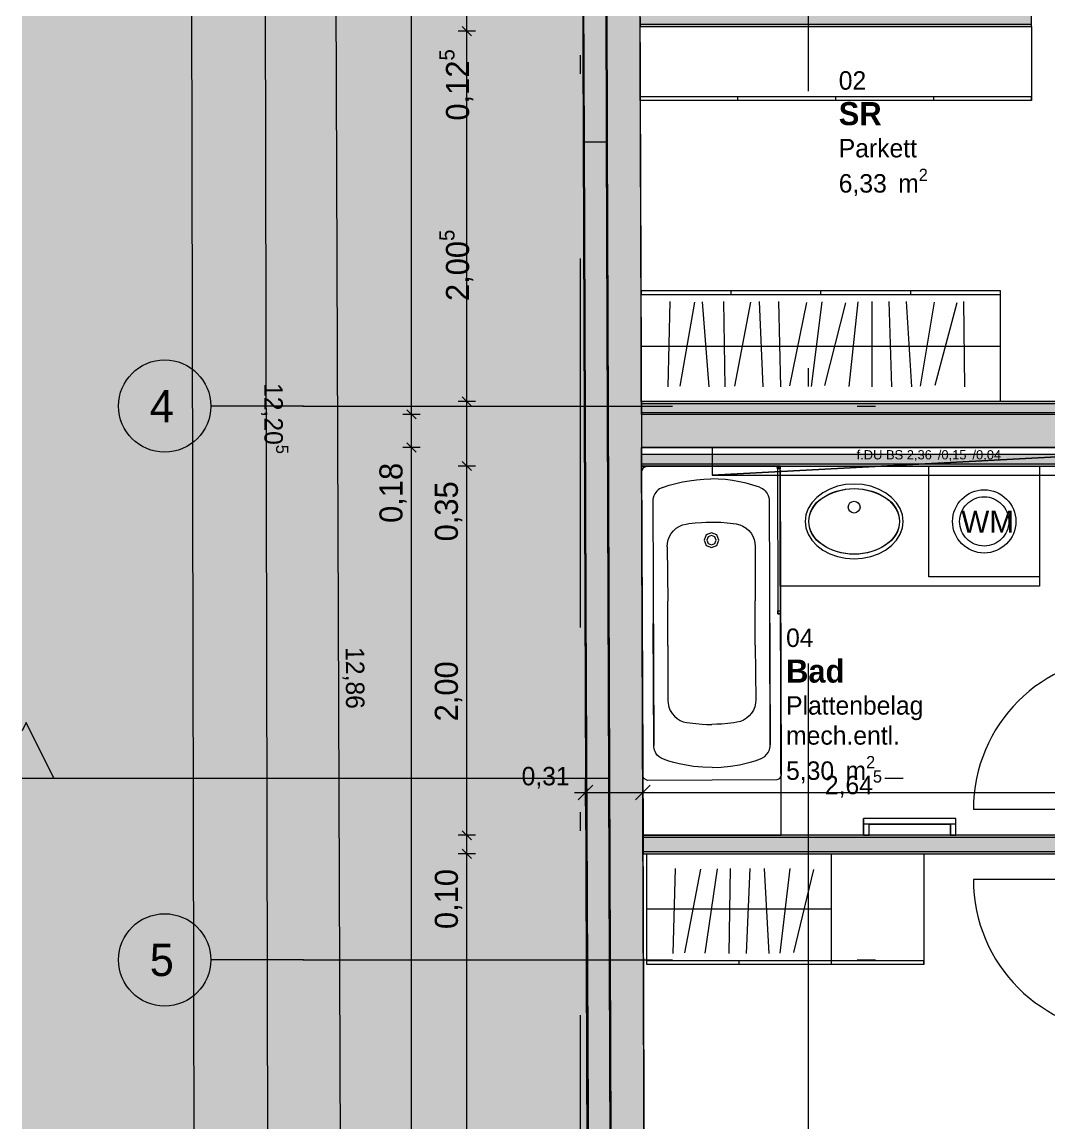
# Model space of a CAD drawing. Header units: metres. Extents: x -3 to 171, y -23 to 41.
# Drawn here: x -3.02 to 2.54, y -9.88 to -3.92 of the extents above; entities that cross this region are included whole.
import ezdxf

# ---------------------------------------------------------------- set-up
doc = ezdxf.new("R2010")
doc.units = ezdxf.units.M
doc.header["$MEASUREMENT"] = 0
for name, pattern in [('Achse', [0.004, 0.002, -0.001, 0, -0.001]), ('Punkt 1_1', [0.075, 0.025, -0.05]), ('Schnittlinie', [0.006, 0.003, -0.0015, 0, -0.0015]), ('Untersicht', [0.001, 0.0005, -0.0005])]:
    doc.linetypes.add(name, pattern=pattern)
for name, color, linetype in [('4._1.DG PP STG1_1_000 Achsraster', 7, 'Continuous'), ('4._1.DG PP STG1_1_110 Wand Aussen', 7, 'Continuous'), ('4._1.DG PP STG1_1_120 Wand Innen tragend', 7, 'Continuous'), ('4._1.DG PP STG1_1_130 Wand Innen', 7, 'Continuous'), ('4._1.DG PP STG1_1_210 Decke', 7, 'Continuous'), ('4._1.DG PP STG1_1_220 Bodenaufbau', 7, 'Continuous'), ('4._1.DG PP STG1_1_270 Deckendurchbruchsymbol', 7, 'Continuous'), ('4._1.DG PP STG1_1_510 Möblierung', 7, 'Continuous'), ('4._1.DG PP STG1_1_540 Sanitäreinrichtung', 7, 'Continuous'), ('4._1.DG PP STG1_1_725 Nachbarbebauung', 7, 'Continuous'), ('4._1.DG PP STG1_1_810 Raum', 7, 'Continuous'), ('4._1.DG PP STG1_1_815 Raumbegrenzung', 7, 'Continuous'), ('4._1.DG PP STG1_1_851 Marker Schnitt', 7, 'Continuous'), ('4._1.DG PP STG1_1_950 Polierplan Bemaßung', 7, 'Continuous'), ('4._1.DG PP STG1_1_Neubau_840 Baulinien', 7, 'Continuous')]:
    doc.layers.add(name, color=color, linetype=linetype)
doc.styles.add('ERSTELLTER_STIL_1', font='arial.ttf')
doc.styles.add('ERSTELLTER_STIL_2', font='')
doc.styles.add('ERSTELLTER_STIL_6', font='')
doc.styles.add('ERSTELLTER_STIL_7', font='')
doc.styles.get('ERSTELLTER_STIL_2').set_extended_font_data('Eurostile')
doc.styles.get('ERSTELLTER_STIL_6').set_extended_font_data('Eurostile', bold=True)
doc.styles.get('ERSTELLTER_STIL_7').set_extended_font_data('Muli')
doc.linetypes.add('Grenze Bundesland', pattern='A,0,[2,415_260415_PP_VA_1_7 1 DG1.Shx,S=1.5873e-05,R=0,X=0,Y=0],-0.003,0', length=0.003)
doc.linetypes.add('Grenze Grundstück', pattern='A,0,[1,415_260415_PP_VA_1_7 1 DG1.Shx,S=0.00031746,R=0,X=0,Y=0],-0.04,0', length=0.04)

msp = doc.modelspace()

# ---------------------------------------------------------------- hatches: boundary and pattern name
at = {"layer": '4._1.DG PP STG1_1_110 Wand Aussen', "linetype": 'Continuous', "lineweight": 13, "true_color": 0xff6400}
for points in [[(0.0048, 0.0639), (0.0218, -4.5692), (0.1418, -4.5687), (0.1253, -0.0832)], [(0.1795, -14.875), (0.1418, -4.5687), (0.0218, -4.5692), (0.0595, -14.875)]]:
    msp.add_hatch(color=30, dxfattribs=at).paths.add_polyline_path(points)
at = {"layer": '4._1.DG PP STG1_1_110 Wand Aussen', "linetype": 'Continuous', "lineweight": 0, "true_color": 0x373737}
for points in [[(0.1255, -0.13), (0.1418, -4.5687), (0.1468, -4.5687), (0.1305, -0.13)], [(0.1845, -14.87), (0.1468, -4.5687), (0.1418, -4.5687), (0.1795, -14.87)]]:
    msp.add_hatch(color=250, dxfattribs=at).paths.add_polyline_path(points)
at = {"layer": '4._1.DG PP STG1_1_110 Wand Aussen', "linetype": 'Continuous', "lineweight": 13, "true_color": 0x3f7f02}
for points in [[(0.1311, -0.31), (0.1468, -4.5687), (0.3268, -4.5681), (0.3111, -0.31)], [(0.3639, -14.69), (0.3268, -4.5681), (0.1468, -4.5687), (0.1839, -14.69)]]:
    msp.add_hatch(color=76, dxfattribs=at).paths.add_polyline_path(points)
at = {"layer": '4._1.DG PP STG1_1_120 Wand Innen tragend', "linetype": 'Continuous', "lineweight": 13, "true_color": 0xfb02fe}
msp.add_hatch(color=6, dxfattribs=at).paths.add_polyline_path([(3.445, -5.975), (0.3319, -5.975), (0.332, -5.9875), (3.445, -5.9875)])
at = {"layer": '4._1.DG PP STG1_1_120 Wand Innen tragend', "linetype": 'Continuous', "lineweight": 13, "true_color": 0xffaa00}
msp.add_hatch(color=40, dxfattribs=at).paths.add_polyline_path([(3.445, -5.9875), (0.332, -5.9875), (0.3321, -6.0375), (3.445, -6.0375)])
at = {"layer": '4._1.DG PP STG1_1_120 Wand Innen tragend', "linetype": 'Continuous', "lineweight": 13, "true_color": 0x3f7f02}
msp.add_hatch(color=76, dxfattribs=at).paths.add_polyline_path([(3.445, -6.045), (0.3322, -6.045), (0.3328, -6.225), (3.445, -6.225)])
at = {"layer": '4._1.DG PP STG1_1_130 Wand Innen', "linetype": 'Continuous', "lineweight": 13, "true_color": 0xffaa00}
for points in [[(2.445, -3.8575), (0.3241, -3.8575), (0.3244, -3.9325), (2.445, -3.9325)], [(0.3331, -6.3125), (2.985, -6.3125), (2.985, -6.2625), (0.333, -6.2625)], [(0.3408, -8.4125), (2.985, -8.4125), (2.985, -8.3375), (0.3406, -8.3375)]]:
    msp.add_hatch(color=40, dxfattribs=at).paths.add_polyline_path(points)
at = {"layer": '4._1.DG PP STG1_1_130 Wand Innen', "linetype": 'Continuous', "lineweight": 13, "true_color": 0xfb02fe}
for points in [[(0.3245, -3.945), (2.445, -3.945), (2.445, -3.9325), (0.3244, -3.9325)], [(0.3332, -6.325), (2.985, -6.325), (2.985, -6.3125), (0.3331, -6.3125)], [(2.985, -8.325), (0.3405, -8.325), (0.3406, -8.3375), (2.985, -8.3375)], [(0.3409, -8.425), (2.985, -8.425), (2.985, -8.4125), (0.3408, -8.4125)]]:
    msp.add_hatch(color=6, dxfattribs=at).paths.add_polyline_path(points)
at = {"layer": '4._1.DG PP STG1_1_725 Nachbarbebauung', "linetype": 'Continuous', "lineweight": 0, "true_color": 0x1f1f1f}
msp.add_hatch(color=250, dxfattribs=at).paths.add_polyline_path([(-3.0225, -22.5231), (0.0585, -22.5231), (0.0528, -14.1947), (0.0564, -12.2031), (0.0099, -2.0785), (-3.0225, -2.0701)])
at = {"layer": '4._1.DG PP STG1_1_851 Marker Schnitt', "linetype": 'Continuous', "lineweight": 0, "true_color": 0x000000}
msp.add_hatch(color=18, dxfattribs=at).paths.add_polyline_path([(-3, -7.715), (-3.0225, -7.76), (-3.0225, -8.015), (-2.85, -8.015)])

# ---------------------------------------------------------------- linework, layer by layer
at = {"layer": '4._1.DG PP STG1_1_000 Achsraster', "color": 5, "linetype": 'Achse', "lineweight": 0, "ltscale": 1000}
for p, q in [((0, 3), (0, -22.5231)), ((-1.5, -6), (-2, -6)), ((-1.5, -6), (21, -6)), ((-1.5, -9), (-2, -9)), ((-1.5, -9), (21, -9))]:
    msp.add_line(p, q, dxfattribs=at)
at = {"layer": '4._1.DG PP STG1_1_000 Achsraster', "color": 5, "linetype": 'Continuous', "lineweight": 0, "ltscale": 1000}
for centre in [(-2.25, -6), (-2.25, -9)]:
    msp.add_circle(centre, 0.25, dxfattribs=at)
at = {"layer": '4._1.DG PP STG1_1_000 Achsraster', "color": 5, "linetype": 'Achse', "lineweight": 0, "ltscale": 1000}
for p in [(-1.5, -6), (-1.5, -6), (-1.5, -9), (-1.5, -9)]:
    msp.add_point(p, dxfattribs=at)
at = {"layer": '4._1.DG PP STG1_1_110 Wand Aussen', "color": 7, "linetype": 'Continuous', "lineweight": 13, "ltscale": 1000}
for p, q in [((0.0048, 0.0639), (0.0218, -4.5692)), ((0.1255, -0.13), (0.1418, -4.5687)), ((0.0218, -4.5692), (0.0595, -14.875)), ((0.1418, -4.5687), (0.1795, -14.87))]:
    msp.add_line(p, q, dxfattribs=at)
at = {"layer": '4._1.DG PP STG1_1_110 Wand Aussen', "color": 7, "linetype": 'Continuous', "lineweight": 18, "ltscale": 1000}
for p, q in [((0.1311, -0.31), (0.1468, -4.5687)), ((0.1468, -4.5687), (0.1839, -14.69))]:
    msp.add_line(p, q, dxfattribs=at)
at = {"layer": '4._1.DG PP STG1_1_110 Wand Aussen', "color": 7, "linetype": 'Continuous', "lineweight": 13, "ltscale": 1000, "flags": 128}
for points in [[(-0.0003, 0.07), (0.0168, -4.5692)], [(0.0168, -4.5692), (0.055, -15)], [(0.0218, -4.5692), (0.1418, -4.5687)], [(0.0218, -4.5692), (0.1418, -4.5687)]]:
    msp.add_lwpolyline(points, dxfattribs=at)
at = {"layer": '4._1.DG PP STG1_1_110 Wand Aussen', "color": 7, "linetype": 'Continuous', "lineweight": 18, "ltscale": 1000, "flags": 128}
for points in [[(0.3268, -4.5681), (0.3111, -0.31)], [(0.3322, -6.045), (0.3268, -4.5681)], [(0.3639, -14.69), (0.3328, -6.225)]]:
    msp.add_lwpolyline(points, dxfattribs=at)
at = {"layer": '4._1.DG PP STG1_1_120 Wand Innen tragend', "color": 7, "linetype": 'Continuous', "lineweight": 13, "ltscale": 1000}
for p, q in [((3.445, -5.9875), (0.332, -5.9875)), ((3.445, -6.0375), (0.3321, -6.0375))]:
    msp.add_line(p, q, dxfattribs=at)
at = {"layer": '4._1.DG PP STG1_1_120 Wand Innen tragend', "color": 7, "linetype": 'Continuous', "lineweight": 18, "ltscale": 1000}
msp.add_line((3.445, -6.045), (0.3322, -6.045), dxfattribs=at)
at = {"layer": '4._1.DG PP STG1_1_120 Wand Innen tragend', "color": 7, "linetype": 'Continuous', "lineweight": 13, "ltscale": 1000, "flags": 128}
for points in [[(3.445, -5.975), (0.3319, -5.975)], [(0.3319, -5.975), (0.332, -5.9875)], [(0.332, -5.9875), (0.3321, -6.0375)], [(0.3321, -6.0375), (0.3322, -6.045)]]:
    msp.add_lwpolyline(points, dxfattribs=at)
at = {"layer": '4._1.DG PP STG1_1_120 Wand Innen tragend', "color": 7, "linetype": 'Continuous', "lineweight": 18, "ltscale": 1000, "flags": 128}
msp.add_lwpolyline([(0.3328, -6.225), (3.445, -6.225)], dxfattribs=at)
at = {"layer": '4._1.DG PP STG1_1_130 Wand Innen', "color": 7, "linetype": 'Continuous', "lineweight": 18, "ltscale": 1000}
for p, q in [((0.3244, -3.9325), (2.445, -3.9325)), ((2.985, -6.2625), (0.333, -6.2625)), ((0.3331, -6.3125), (2.985, -6.3125)), ((2.985, -8.3375), (0.3406, -8.3375)), ((0.3408, -8.4125), (2.985, -8.4125))]:
    msp.add_line(p, q, dxfattribs=at)
at = {"layer": '4._1.DG PP STG1_1_130 Wand Innen', "color": 7, "linetype": 'Continuous', "lineweight": 13, "ltscale": 1000}
for p, q in [((2.96, -8.185), (2.13, -8.185)), ((2.96, -8.565), (2.13, -8.565))]:
    msp.add_line(p, q, dxfattribs=at)
at = {"layer": '4._1.DG PP STG1_1_130 Wand Innen', "color": 7, "linetype": 'Continuous', "lineweight": 18, "ltscale": 1000, "flags": 128}
for points in [[(0.3241, -3.845), (0.3245, -3.945)], [(2.445, -3.945), (2.445, -3.845)], [(0.3245, -3.945), (2.445, -3.945)], [(2.985, -6.225), (0.3328, -6.225)], [(0.3328, -6.225), (0.3332, -6.325)], [(0.3332, -6.325), (2.985, -6.325)], [(2.985, -8.325), (0.3405, -8.325)], [(0.3405, -8.325), (0.3409, -8.425)], [(0.3409, -8.425), (2.985, -8.425)]]:
    msp.add_lwpolyline(points, dxfattribs=at)
at = {"layer": '4._1.DG PP STG1_1_130 Wand Innen', "color": 7, "linetype": 'Continuous', "lineweight": 13, "ltscale": 1000}
for centre, start, end in [((2.96, -8.185), 90, 180), ((2.96, -8.565), 180, 270)]:
    msp.add_arc(centre, 0.83, start, end, dxfattribs=at)
at = {"layer": '4._1.DG PP STG1_1_210 Decke', "color": 255, "linetype": 'Continuous', "lineweight": 13, "ltscale": 1000, "flags": 128}
msp.add_lwpolyline([(3.625, -0.13), (0.1305, -0.13), (0.1845, -14.87), (5.505, -14.87), (5.505, -15.84), (13.475, -15.84), (13.475, -14.87), (18.8055, -14.87), (18.8546, -0.13), (15.325, -0.13), (15.325, -0.53), (12.525, -0.53), (12.525, -0.13), (6.455, -0.13), (6.455, -0.53), (3.625, -0.53)], close=True, dxfattribs=at)
at = {"layer": '4._1.DG PP STG1_1_220 Bodenaufbau', "color": 7, "linetype": 'Continuous', "lineweight": 13, "ltscale": 1000, "true_color": 0xf4f4f4, "flags": 128}
msp.add_lwpolyline([(0.3111, -0.31), (0.3639, -14.69), (18.6261, -14.69), (18.674, -0.31), (15.505, -0.31), (15.505, -0.71), (12.345, -0.71), (12.345, -0.31), (6.635, -0.31), (6.635, -0.71), (3.445, -0.71), (3.445, -0.31)], close=True, dxfattribs=at)
at = {"layer": '4._1.DG PP STG1_1_270 Deckendurchbruchsymbol', "color": 1, "linetype": 'Continuous', "lineweight": 0, "ltscale": 1000, "flags": 128}
for points in [[(2.9548, -6.2548), (3.075, -6.225), (0.715, -6.2248), (0.715, -6.3748)], [(0.715, -6.3748), (3.075, -6.375), (3.075, -6.225), (2.9548, -6.2548)]]:
    msp.add_lwpolyline(points, close=True, dxfattribs=at)
at = {"layer": '4._1.DG PP STG1_1_510 Möblierung', "color": 8, "linetype": 'Continuous', "lineweight": 13, "ltscale": 1000, "true_color": 0x7e7f7f}
for p, q in [((2.4449, -4.325), (0.3245, -4.325)), ((0.8546, -4.345), (0.8546, -4.325)), ((1.3847, -4.345), (1.3847, -4.325)), ((1.9148, -4.345), (1.9148, -4.325)), ((2.4449, -4.345), (2.4449, -4.325)), ((0.3297, -5.375), (0.3297, -5.395)), ((0.3297, -5.395), (2.275, -5.395)), ((0.816, -5.375), (0.816, -5.395)), ((1.3024, -5.375), (1.3024, -5.395)), ((1.7887, -5.375), (1.7887, -5.395)), ((0.4853, -5.4342), (0.4741, -5.8958)), ((0.62, -5.4377), (0.5394, -5.8923)), ((0.6615, -5.4348), (0.6979, -5.8952)), ((0.7761, -5.4342), (0.7833, -5.8958)), ((0.9228, -5.4382), (0.8366, -5.8918)), ((0.9693, -5.4344), (0.9901, -5.8956)), ((1.0744, -5.4342), (1.0851, -5.8958)), ((1.2256, -5.4387), (1.1338, -5.8913)), ((1.309, -5.436), (1.2505, -5.894)), ((1.4364, -5.4412), (1.323, -5.8888)), ((1.5036, -5.4354), (1.4558, -5.8946)), ((1.5804, -5.4341), (1.579, -5.8959)), ((1.6727, -5.4342), (1.6867, -5.8958)), ((1.7649, -5.4346), (1.7945, -5.8954)), ((1.9171, -5.4372), (1.8423, -5.8928)), ((2.0392, -5.4419), (1.9202, -5.8881)), ((2.0769, -5.4341), (2.0825, -5.8959)), ((0.3297, -5.675), (2.275, -5.675)), ((1.3609, -9.025), (1.3609, -8.425)), ((0.5045, -8.9658), (0.5173, -8.5042)), ((0.5679, -8.9618), (0.6539, -8.5082)), ((0.678, -8.9635), (0.7438, -8.5065)), ((0.8073, -8.9658), (0.8145, -8.5042)), ((0.9014, -8.9657), (0.9204, -8.5043)), ((1.0231, -8.9655), (0.9987, -8.5045)), ((1.0836, -8.9643), (1.1381, -8.5057)), ((1.157, -8.9595), (1.2648, -8.5105)), ((1.3609, -8.725), (0.3609, -8.725)), ((1.8609, -9.005), (0.3609, -9.005)), ((0.8609, -9.025), (0.8609, -9.005)), ((1.3609, -9.025), (1.3609, -9.005)), ((1.8609, -9.025), (1.8609, -9.005))]:
    msp.add_line(p, q, dxfattribs=at)
at = {"layer": '4._1.DG PP STG1_1_510 Möblierung', "color": 8, "linetype": 'Continuous', "lineweight": 13, "ltscale": 1000, "true_color": 0x7e7f7f, "flags": 128}
for points in [[(2.4449, -4.345), (0.3245, -4.345), (0.3245, -3.945), (2.4449, -3.945)], [(0.3297, -5.375), (2.275, -5.375), (2.275, -5.975), (0.3297, -5.975)], [(1.8609, -9.025), (0.3609, -9.025), (0.3609, -8.425), (1.8609, -8.425)]]:
    msp.add_lwpolyline(points, close=True, dxfattribs=at)
at = {"layer": '4._1.DG PP STG1_1_540 Sanitäreinrichtung', "color": 150, "linetype": 'Continuous', "lineweight": 13, "ltscale": 1000, "true_color": 0x0f7ffe}
for p, q in [((1.0682, -6.34), (1.0682, -6.325)), ((1.0682, -6.325), (1.0832, -6.325)), ((1.0832, -6.34), (1.0682, -6.34)), ((1.0832, -6.325), (1.0832, -6.34)), ((0.4466, -6.4411), (0.4821, -6.4293)), ((0.4821, -6.4293), (0.5181, -6.4192)), ((0.5181, -6.4192), (0.5546, -6.4109)), ((0.5546, -6.4109), (0.5914, -6.4043)), ((0.5914, -6.4043), (0.6302, -6.3992)), ((0.6302, -6.3992), (0.6693, -6.3962)), ((0.6693, -6.3962), (0.7084, -6.395)), ((0.7476, -6.3959), (0.7084, -6.395)), ((0.7867, -6.3987), (0.7476, -6.3959)), ((0.8256, -6.4034), (0.7867, -6.3987)), ((0.8624, -6.4098), (0.8256, -6.4034)), ((0.899, -6.4178), (0.8624, -6.4098)), ((0.935, -6.4277), (0.899, -6.4178)), ((0.9706, -6.4392), (0.935, -6.4277)), ((0.9706, -6.4392), (0.9791, -6.4427)), ((0.3956, -6.4981), (0.395, -6.5012)), ((0.3994, -6.4865), (0.3956, -6.4981)), ((0.4048, -6.4756), (0.3994, -6.4865)), ((0.4099, -6.468), (0.4048, -6.4756)), ((0.4159, -6.461), (0.4099, -6.468)), ((0.4227, -6.4547), (0.4159, -6.461)), ((0.4301, -6.4493), (0.4227, -6.4547)), ((0.4381, -6.4447), (0.4301, -6.4493)), ((0.4466, -6.4411), (0.4381, -6.4447)), ((0.9791, -6.4427), (0.9871, -6.4473)), ((0.9871, -6.4473), (0.9946, -6.4526)), ((0.9946, -6.4526), (1.0014, -6.4589)), ((1.0014, -6.4589), (1.0075, -6.4658)), ((1.0075, -6.4658), (1.0127, -6.4734)), ((1.0127, -6.4734), (1.0182, -6.4843)), ((1.0182, -6.4843), (1.022, -6.4958)), ((1.022, -6.4958), (1.0227, -6.4989)), ((1.0227, -6.4989), (1.0233, -6.5021)), ((0.3935, -6.5139), (0.3934, -6.5171)), ((0.3934, -6.5171), (0.3983, -7.838)), ((0.3937, -6.5107), (0.3935, -6.5139)), ((0.394, -6.5075), (0.3937, -6.5107)), ((0.3944, -6.5044), (0.394, -6.5075)), ((0.395, -6.5012), (0.3944, -6.5044)), ((1.0233, -6.5021), (1.0237, -6.5052)), ((1.0237, -6.5052), (1.0241, -6.5084)), ((1.0241, -6.5084), (1.0242, -6.5116)), ((1.0242, -6.5116), (1.0243, -6.5148)), ((1.0243, -6.5148), (1.0292, -7.8357)), ((0.4936, -6.6903), (0.5059, -6.6752)), ((0.5059, -6.6752), (0.5204, -6.6624)), ((0.5204, -6.6624), (0.5367, -6.6519)), ((0.5367, -6.6519), (0.5545, -6.6443)), ((0.5545, -6.6443), (0.5734, -6.6396)), ((0.5734, -6.6396), (0.5894, -6.6371)), ((0.5894, -6.6371), (0.6229, -6.633)), ((0.6229, -6.633), (0.6564, -6.6301)), ((0.6564, -6.6301), (0.6828, -6.6288)), ((0.6828, -6.6288), (0.7093, -6.6283)), ((0.7093, -6.6283), (0.7358, -6.6286)), ((0.7358, -6.6286), (0.7622, -6.6297)), ((0.7622, -6.6297), (0.7958, -6.6323)), ((0.7958, -6.6323), (0.8292, -6.6362)), ((0.8292, -6.6362), (0.8453, -6.6386)), ((0.8453, -6.6386), (0.8642, -6.6432)), ((0.8642, -6.6432), (0.882, -6.6507)), ((0.882, -6.6507), (0.8985, -6.661)), ((0.8985, -6.661), (0.913, -6.6737)), ((0.913, -6.6737), (0.9254, -6.6887)), ((0.4731, -6.7431), (0.4772, -6.7245)), ((0.4772, -6.7245), (0.4841, -6.7067)), ((0.4841, -6.7067), (0.4936, -6.6903)), ((0.9254, -6.6887), (0.935, -6.7051)), ((0.935, -6.7051), (0.9421, -6.7228)), ((0.9421, -6.7228), (0.9463, -6.7413)), ((0.4719, -6.7622), (0.4731, -6.7431)), ((0.4719, -6.7622), (0.4746, -7.0573)), ((0.9463, -6.7413), (0.9477, -6.7604)), ((0.9477, -6.7604), (0.9472, -7.0556)), ((0.4753, -7.1629), (0.4746, -7.0573)), ((0.9472, -7.1611), (0.9472, -7.0556)), ((1.0707, -7.125), (1.0706, -7.11)), ((1.0706, -7.11), (1.0856, -7.11)), ((1.0857, -7.125), (1.0707, -7.125)), ((1.0856, -7.11), (1.0857, -7.125)), ((0.3983, -7.838), (0.3959, -7.1775)), ((0.4754, -7.2972), (0.4753, -7.1629)), ((0.9481, -7.2955), (0.9472, -7.1611)), ((1.0292, -7.8357), (1.0267, -7.1752)), ((0.4754, -7.2972), (0.4749, -7.5923)), ((0.9481, -7.2955), (0.9508, -7.5906)), ((0.4749, -7.5923), (0.4763, -7.6116)), ((0.4763, -7.6116), (0.4807, -7.6304)), ((0.4807, -7.6304), (0.488, -7.6485)), ((0.9453, -7.6287), (0.9381, -7.6468)), ((0.9495, -7.6099), (0.9453, -7.6287)), ((0.9508, -7.5906), (0.9495, -7.6099)), ((0.488, -7.6485), (0.4979, -7.665)), ((0.4979, -7.665), (0.5105, -7.6799)), ((0.5105, -7.6799), (0.5249, -7.6923)), ((0.5249, -7.6923), (0.5412, -7.7024)), ((0.9015, -7.6909), (0.8853, -7.7011)), ((0.9158, -7.6784), (0.9015, -7.6909)), ((0.9283, -7.6635), (0.9158, -7.6784)), ((0.9381, -7.6468), (0.9283, -7.6635)), ((0.5412, -7.7024), (0.5587, -7.7097)), ((0.5587, -7.7097), (0.5773, -7.7141)), ((0.5773, -7.7141), (0.5934, -7.7165)), ((0.5934, -7.7165), (0.6269, -7.7204)), ((0.6269, -7.7204), (0.6604, -7.723)), ((0.6604, -7.723), (0.6869, -7.7241)), ((0.6869, -7.7241), (0.7133, -7.7245)), ((0.7398, -7.724), (0.7133, -7.7245)), ((0.7662, -7.7226), (0.7398, -7.724)), ((0.7997, -7.7198), (0.7662, -7.7226)), ((0.8332, -7.7157), (0.7997, -7.7198)), ((0.8493, -7.7131), (0.8332, -7.7157)), ((0.8678, -7.7085), (0.8493, -7.7131)), ((0.8853, -7.7011), (0.8678, -7.7085)), ((0.3988, -7.8467), (0.3983, -7.838)), ((0.4002, -7.8552), (0.3988, -7.8467)), ((0.4026, -7.8636), (0.4002, -7.8552)), ((0.4058, -7.8717), (0.4026, -7.8636)), ((1.0178, -7.8771), (1.0219, -7.8694)), ((1.0219, -7.8694), (1.0251, -7.8613)), ((1.0251, -7.8613), (1.0273, -7.8529)), ((1.0273, -7.8529), (1.0287, -7.8443)), ((1.0287, -7.8443), (1.0292, -7.8357)), ((0.4099, -7.8793), (0.4058, -7.8717)), ((0.4181, -7.8905), (0.4099, -7.8793)), ((0.428, -7.9001), (0.4181, -7.8905)), ((0.4394, -7.9079), (0.428, -7.9001)), ((0.452, -7.9135), (0.4394, -7.9079)), ((0.4799, -7.9228), (0.452, -7.9135)), ((0.5082, -7.9309), (0.4799, -7.9228)), ((0.5367, -7.938), (0.5082, -7.9309)), ((0.8915, -7.9367), (0.92, -7.9294)), ((0.92, -7.9294), (0.9482, -7.921)), ((0.9482, -7.921), (0.976, -7.9116)), ((0.976, -7.9116), (0.9885, -7.9058)), ((0.9885, -7.9058), (0.9999, -7.898)), ((0.9999, -7.898), (1.0098, -7.8883)), ((1.0098, -7.8883), (1.0178, -7.8771)), ((0.5654, -7.944), (0.5367, -7.938)), ((0.6147, -7.9517), (0.5654, -7.944)), ((0.6643, -7.9563), (0.6147, -7.9517)), ((0.7142, -7.9577), (0.6643, -7.9563)), ((0.7142, -7.9577), (0.764, -7.9559)), ((0.764, -7.9559), (0.8136, -7.951)), ((0.8136, -7.951), (0.8628, -7.9429)), ((0.8628, -7.9429), (0.8915, -7.9367)), ((1.535, -8.3247), (1.535, -8.2347)), ((2.035, -8.2347), (1.535, -8.2347)), ((2.035, -8.2647), (1.535, -8.2647)), ((1.565, -8.3247), (1.565, -8.2647)), ((2.005, -8.3247), (2.005, -8.2647)), ((2.035, -8.3247), (2.035, -8.2347)), ((1.565, -8.3247), (1.535, -8.3247)), ((2.035, -8.3247), (2.005, -8.3247))]:
    msp.add_line(p, q, dxfattribs=at)
at = {"layer": '4._1.DG PP STG1_1_540 Sanitäreinrichtung', "color": 150, "linetype": 'Continuous', "lineweight": 13, "ltscale": 1000, "true_color": 0x0f7ffe, "flags": 128}
for points in [[(0.3332, -6.325), (0.3405, -8.325), (1.0894, -8.325), (1.0832, -6.325)], [(1.0682, -6.325), (1.0682, -6.34), (1.0706, -7.11), (1.0707, -7.125), (1.0857, -7.125), (1.0856, -7.11), (1.0832, -6.34), (1.0832, -6.325)], [(2.4882, -6.975), (1.0832, -6.975), (1.0832, -6.325), (2.4882, -6.325)], [(0.7112, -6.6864), (0.6829, -6.6982), (0.6713, -6.7265), (0.6832, -6.7548), (0.7115, -6.7664), (0.7397, -6.7545), (0.7513, -6.7262), (0.7395, -6.698)], [(2.035, -8.3247), (2.035, -8.2347), (1.535, -8.2347), (1.535, -8.3247), (1.565, -8.3247), (1.565, -8.2647), (2.005, -8.2647), (2.005, -8.3247)]]:
    msp.add_lwpolyline(points, close=True, dxfattribs=at)
for points in [[(0.3449, -8.0183), (0.3393, -8.0027), (0.3333, -6.3528), (0.3426, -6.3332), (0.3582, -6.3277), (1.0582, -6.3251), (1.0778, -6.3344)], [(1.0778, -6.3344), (1.0833, -6.35), (1.0893, -8)], [(0.7112, -6.7004), (0.6929, -6.7081), (0.6853, -6.7265), (0.693, -6.7448)], [(0.693, -6.7448), (0.7114, -6.7524), (0.7298, -6.7447), (0.7374, -6.7263), (0.7296, -6.7079)], [(0.7296, -6.7079), (0.7112, -6.7004)], [(1.08, -8.0196), (1.0644, -8.0251), (0.3644, -8.0276), (0.3449, -8.0183)], [(1.0893, -8), (1.08, -8.0196)]]:
    msp.add_lwpolyline(points, dxfattribs=at)
at = {"layer": '4._1.DG PP STG1_1_540 Sanitäreinrichtung', "color": 150, "linetype": 'Punkt 1_1', "lineweight": 13, "ltscale": 1000, "true_color": 0x0f7ffe, "flags": 128}
msp.add_lwpolyline([(2.4882, -6.325), (2.4882, -6.925), (1.8882, -6.925), (1.8882, -6.325)], close=True, dxfattribs=at)
at = {"layer": '4._1.DG PP STG1_1_540 Sanitäreinrichtung', "color": 150, "linetype": 'Grenze Bundesland', "lineweight": 13, "ltscale": 1000, "true_color": 0x0f7ffe, "flags": 128}
msp.add_lwpolyline([(1.484, -6.4225), (1.438, -6.4256), (1.3934, -6.4347), (1.3515, -6.4496), (1.3137, -6.4699), (1.281, -6.4948), (1.2545, -6.5238), (1.235, -6.5557), (1.223, -6.5898), (1.219, -6.625), (1.223, -6.6602), (1.235, -6.6943), (1.2545, -6.7263), (1.281, -6.7552), (1.3137, -6.7801), (1.3515, -6.8004), (1.3934, -6.8153), (1.438, -6.8244), (1.484, -6.8275), (1.53, -6.8244), (1.5747, -6.8153), (1.6165, -6.8004), (1.6544, -6.7801), (1.687, -6.7552), (1.7135, -6.7263), (1.733, -6.6943), (1.745, -6.6602), (1.749, -6.625), (1.745, -6.5898), (1.733, -6.5557), (1.7135, -6.5238), (1.687, -6.4948), (1.6544, -6.4699), (1.6165, -6.4496), (1.5747, -6.4347), (1.53, -6.4256)], close=True, dxfattribs=at)
at = {"layer": '4._1.DG PP STG1_1_540 Sanitäreinrichtung', "color": 150, "linetype": 'Continuous', "lineweight": 13, "ltscale": 1000, "true_color": 0x0f7ffe, "flags": 128}
msp.add_lwpolyline([(1.484, -6.4475, -0.146813), (1.6573, -6.4995, -0.265687), (1.729, -6.625, -0.265687), (1.6573, -6.7505, -0.146813), (1.484, -6.8025, -0.146813), (1.3108, -6.7505, -0.265687), (1.239, -6.625, -0.265687), (1.3108, -6.4995, -0.146813)], format="xyb", close=True, dxfattribs=at)
at = {"layer": '4._1.DG PP STG1_1_540 Sanitäreinrichtung', "color": 150, "linetype": 'Punkt 1_1', "lineweight": 13, "ltscale": 1000, "true_color": 0x0f7ffe}
for radius in [0.1714, 0.1333]:
    msp.add_circle((2.1882, -6.625), radius, dxfattribs=at)
at = {"layer": '4._1.DG PP STG1_1_540 Sanitäreinrichtung', "color": 150, "linetype": 'Continuous', "lineweight": 13, "ltscale": 1000, "true_color": 0x0f7ffe}
msp.add_circle((1.484, -6.5475), 0.032, dxfattribs=at)
msp.add_ellipse((1.484, -6.625), major_axis=(0.245, 0), ratio=0.72449, dxfattribs=at)
at = {"layer": '4._1.DG PP STG1_1_725 Nachbarbebauung', "color": 8, "linetype": 'Continuous', "lineweight": 13, "ltscale": 1000, "flags": 128}
msp.add_lwpolyline([(0.0585, -22.5231), (0.0528, -14.1947), (0.0564, -12.2031), (0.0099, -2.0785), (-3.0225, -2.0701)], dxfattribs=at)
at = {"layer": '4._1.DG PP STG1_1_815 Raumbegrenzung', "color": 8, "linetype": 'Untersicht', "lineweight": 13, "ltscale": 1000, "flags": 128}
msp.add_lwpolyline([(3.445, -3.945), (2.445, -3.945)], dxfattribs=at)
at = {"layer": '4._1.DG PP STG1_1_851 Marker Schnitt', "color": 7, "linetype": 'Schnittlinie', "lineweight": 13, "ltscale": 1000}
for p, q in [((1.235, 4.805), (1.235, -18.6375)), ((-2.85, -8.015), (14.6743, -8.015))]:
    msp.add_line(p, q, dxfattribs=at)
at = {"layer": '4._1.DG PP STG1_1_851 Marker Schnitt', "color": 7, "linetype": 'Continuous', "lineweight": 13, "ltscale": 1000, "flags": 128}
msp.add_lwpolyline([(-3.0225, -8.015), (-2.85, -8.015), (-3, -7.715), (-3.0225, -7.76)], dxfattribs=at)
at = {"layer": '4._1.DG PP STG1_1_950 Polierplan Bemaßung', "color": 1, "linetype": 'Continuous', "lineweight": 13, "ltscale": 1000, "true_color": 0xfb0106}
for p, q in [((-2.1122, -0.0044), (-2.0682, -22.5231)), ((-1.7122, -0.0036), (-1.6884, -12.2065)), ((-1.2816, -13.9353), (-1.3325, -1.0753))]:
    msp.add_line(p, q, dxfattribs=at)
at = {"layer": '4._1.DG PP STG1_1_950 Polierplan Bemaßung', "color": 76, "linetype": 'Continuous', "lineweight": 13, "ltscale": 1000, "true_color": 0x3f7f02}
for p, q in [((-0.9137, -6.045), (-0.9137, -0.31)), ((-0.9387, -6.02), (-0.8887, -6.07)), ((-0.8668, -6.045), (-0.9606, -6.045)), ((-0.9137, -6.225), (-0.9137, -6.045)), ((-0.9387, -6.2), (-0.8887, -6.25)), ((-0.8668, -6.225), (-0.9606, -6.225)), ((-0.9137, -14.69), (-0.9137, -6.225))]:
    msp.add_line(p, q, dxfattribs=at)
at = {"layer": '4._1.DG PP STG1_1_950 Polierplan Bemaßung', "color": 6, "linetype": 'Continuous', "lineweight": 13, "ltscale": 1000, "true_color": 0xfb02fe}
for p, q in [((-0.6137, -3.97), (-0.6137, -3.845)), ((-0.5668, -3.97), (-0.6606, -3.97)), ((-0.6387, -3.945), (-0.5887, -3.995)), ((-0.6137, -5.975), (-0.6137, -3.97)), ((-0.6387, -5.95), (-0.5887, -6)), ((-0.5668, -5.975), (-0.6606, -5.975)), ((-0.6137, -6.325), (-0.6137, -5.975)), ((-0.6387, -6.3), (-0.5887, -6.35)), ((-0.5668, -6.325), (-0.6606, -6.325)), ((-0.6137, -8.325), (-0.6137, -6.325)), ((0.0294, -8.168), (0.0294, -8.018)), ((0.3393, -8.168), (0.3393, -8.018)), ((-0.0306, -8.093), (0.0294, -8.093)), ((0.0694, -8.053), (-0.0106, -8.133)), ((0.0294, -8.093), (0.3393, -8.093)), ((0.3793, -8.053), (0.2993, -8.133)), ((0.3393, -8.093), (2.985, -8.093)), ((-0.5668, -8.325), (-0.6606, -8.325)), ((-0.6387, -8.3), (-0.5887, -8.35)), ((-0.6137, -8.425), (-0.6137, -8.325)), ((-0.6387, -8.4), (-0.5887, -8.45)), ((-0.5668, -8.425), (-0.6606, -8.425)), ((-0.6137, -14.69), (-0.6137, -8.425))]:
    msp.add_line(p, q, dxfattribs=at)
at = {"layer": '4._1.DG PP STG1_1_Neubau_840 Baulinien', "color": 76, "linetype": 'Grenze Grundstück', "lineweight": 13, "ltscale": 1000, "true_color": 0x3f7f02, "flags": 128}
msp.add_lwpolyline([(0.0612, -22.5231), (0.0564, -12.2031), (0, -0.0002), (18.985, -0.0012), (18.958, -11.4452), (18.9035, -19.5703), (18.8897, -22.5231)], dxfattribs=at)

# ---------------------------------------------------------------- texts
at = {"layer": '4._1.DG PP STG1_1_000 Achsraster', "color": 5, "linetype": 'Continuous', "lineweight": 0, "char_height": 0.175, "attachment_point": 1, "style": 'ERSTELLTER_STIL_2'}
for s, insert in [('\\A1;{\\pql;\\pt0;\\fEurostile|b0|i0|c0|p0;\\W1.000000;4}', (-2.3305, -5.9125)), ('\\A1;{\\pql;\\pt0;\\fEurostile|b0|i0|c0|p0;\\W1.000000;5}', (-2.3305, -8.9125))]:
    msp.add_mtext(s, dxfattribs=dict(at, insert=insert))
at = {"layer": '4._1.DG PP STG1_1_270 Deckendurchbruchsymbol', "color": 1, "linetype": 'Continuous', "lineweight": 0, "insert": (1.895, -6.3036), "char_height": 0.05, "attachment_point": 8, "rotation": 359.99594, "style": 'ERSTELLTER_STIL_1'}
msp.add_mtext('\\A1;{\\pqc;\\pt0;\\fArial|b0|i0|c0|p0;\\W1.000000;f.DU BS 2,36\\fArial|b0|i0|c0|p0;\\W1.000000;\\A1{\\H.66x;\\S^  ;}\\fArial|b0|i0|c0|p0;\\W1.000000; /0,15\\fArial|b0|i0|c0|p0;\\W1.000000;\\A1{\\H.66x;\\S^  ;}\\fArial|b0|i0|c0|p0;\\W1.000000; /0,04\\fArial|b0|i0|c0|p0;\\W1.000000;\\A1{\\H.66x;\\S^  ;}}', dxfattribs=at)
at = {"layer": '4._1.DG PP STG1_1_540 Sanitäreinrichtung', "color": 150, "linetype": 'Continuous', "lineweight": 13, "true_color": 0x0f7ffe, "insert": (2.3496, -6.6267), "char_height": 0.12, "attachment_point": 6, "style": 'ERSTELLTER_STIL_7'}
msp.add_mtext('\\A1;{\\pqr;\\fMuli|b0|i0|c0|p0;\\W1.000000;WM}', dxfattribs=at)
at = {"layer": '4._1.DG PP STG1_1_810 Raum', "color": 7, "linetype": 'Continuous', "lineweight": 13, "attachment_point": 1}
for s, insert, char_height, style in [('\\A1;{\\pql;\\pt0;\\fEurostile|b0|i0|c0|p0;\\W1.000000;02}', (1.4006, -4.1866), 0.1, 'ERSTELLTER_STIL_2'), ('\\A1;{\\pql;\\pt0;\\fEurostile|b1|i0|c0|p0;\\W1.000000;SR}', (1.4006, -4.3537), 0.125, 'ERSTELLTER_STIL_6'), ('\\A1;{\\pql;\\pt0;\\fEurostile|b0|i0|c0|p0;\\W1.000000;Parkett}', (1.4006, -4.5532), 0.1, 'ERSTELLTER_STIL_2'), ('\\A1;{\\pql;\\pt0,0.05;\\fEurostile|b0|i0|c0|p0;\\W1.000000;6,33\\fEurostile|b0|i0|c0|p0;\\W1.000000;\\A1{\\H.66x;\\S^  ;}\\fEurostile|b0|i0|c0|p0;\\W1.000000; m\\fEurostile|b0|i0|c0|p0;\\W1.000000;\\A1{\\H.66x;\\S2^  ;}}', (1.4006, -4.7147), 0.1, 'ERSTELLTER_STIL_2'), ('\\A1;{\\pql;\\pt0;\\fEurostile|b0|i0|c0|p0;\\W1.000000;04}', (1.1154, -7.205), 0.1, 'ERSTELLTER_STIL_2'), ('\\A1;{\\pql;\\pt0;\\fEurostile|b1|i0|c0|p0;\\W1.000000;Bad}', (1.1154, -7.3732), 0.125, 'ERSTELLTER_STIL_6'), ('\\A1;{\\pql;\\pt0;\\fEurostile|b0|i0|c0|p0;\\W1.000000;Plattenbelag}', (1.1154, -7.5716), 0.1, 'ERSTELLTER_STIL_2'), ('\\A1;{\\pql;\\pt0;\\fEurostile|b0|i0|c0|p0;\\W1.000000;mech.entl.}', (1.1154, -7.7341), 0.1, 'ERSTELLTER_STIL_2'), ('\\A1;{\\pql;\\pt0,0.05;\\fEurostile|b0|i0|c0|p0;\\W1.000000;5,30\\fEurostile|b0|i0|c0|p0;\\W1.000000;\\A1{\\H.66x;\\S^  ;}\\fEurostile|b0|i0|c0|p0;\\W1.000000; m\\fEurostile|b0|i0|c0|p0;\\W1.000000;\\A1{\\H.66x;\\S2^  ;}}', (1.1154, -7.8956), 0.1, 'ERSTELLTER_STIL_2')]:
    msp.add_mtext(s, dxfattribs=dict(at, insert=insert, char_height=char_height, style=style))
at = {"layer": '4._1.DG PP STG1_1_950 Polierplan Bemaßung', "color": 6, "linetype": 'Continuous', "lineweight": 13, "true_color": 0xfb02fe, "char_height": 0.125, "attachment_point": 7, "rotation": 90, "style": 'ERSTELLTER_STIL_2'}
for s, insert in [('\\A1;{\\pql;\\fEurostile|b0|i0|c0|p0;\\W1.000000;0,12\\fEurostile|b0|i0|c0|p0;\\W1.000000;\\A1{\\H.66x;\\S5^  ;}}', (-0.565, -4.4539)), ('\\A1;{\\pql;\\fEurostile|b0|i0|c0|p0;\\W1.000000;2,00\\fEurostile|b0|i0|c0|p0;\\W1.000000;\\A1{\\H.66x;\\S5^  ;}}', (-0.565, -5.4314))]:
    msp.add_mtext(s, dxfattribs=dict(at, insert=insert))
at = {"layer": '4._1.DG PP STG1_1_950 Polierplan Bemaßung', "color": 1, "linetype": 'Continuous', "lineweight": 13, "true_color": 0xfb0106, "insert": (-1.7397, -5.8756), "char_height": 0.1, "attachment_point": 7, "rotation": 270.11192, "style": 'ERSTELLTER_STIL_2'}
msp.add_mtext('\\A1;{\\pql;\\fEurostile|b0|i0|c0|p0;\\W1.000000;12,20\\fEurostile|b0|i0|c0|p0;\\W1.000000;\\A1{\\H.66x;\\S5^  ;}}', dxfattribs=at)
at = {"layer": '4._1.DG PP STG1_1_950 Polierplan Bemaßung', "color": 76, "linetype": 'Continuous', "lineweight": 13, "true_color": 0x3f7f02, "insert": (-0.9387, -6.633), "char_height": 0.125, "width": 0.382966, "attachment_point": 7, "rotation": 90, "style": 'ERSTELLTER_STIL_2'}
msp.add_mtext('\\A1;{\\pql;\\fEurostile|b0|i0|c0|p0;\\W1.000000;0,18}', dxfattribs=at)
at = {"layer": '4._1.DG PP STG1_1_950 Polierplan Bemaßung', "color": 6, "linetype": 'Continuous', "lineweight": 13, "true_color": 0xfb02fe, "char_height": 0.125, "width": 0.382966, "attachment_point": 7, "rotation": 90, "style": 'ERSTELLTER_STIL_2'}
for s, insert in [('\\A1;{\\pql;\\fEurostile|b0|i0|c0|p0;\\W1.000000;0,35}', (-0.6387, -6.733)), ('\\A1;{\\pql;\\fEurostile|b0|i0|c0|p0;\\W1.000000;2,00}', (-0.6387, -7.708)), ('\\A1;{\\pql;\\fEurostile|b0|i0|c0|p0;\\W1.000000;0,10}', (-0.6387, -8.833))]:
    msp.add_mtext(s, dxfattribs=dict(at, insert=insert))
at = {"layer": '4._1.DG PP STG1_1_950 Polierplan Bemaßung', "color": 1, "linetype": 'Continuous', "lineweight": 13, "true_color": 0xfb0106, "insert": (-1.2878, -7.306), "char_height": 0.1, "width": 0.398365, "attachment_point": 7, "rotation": 270.22688, "style": 'ERSTELLTER_STIL_2'}
msp.add_mtext('\\A1;{\\pql;\\fEurostile|b0|i0|c0|p0;\\W1.000000;12,86}', dxfattribs=at)
at = {"layer": '4._1.DG PP STG1_1_950 Polierplan Bemaßung', "color": 6, "linetype": 'Continuous', "lineweight": 13, "true_color": 0xfb02fe, "insert": (-0.317, -8.073), "char_height": 0.1, "width": 0.306373, "attachment_point": 7, "style": 'ERSTELLTER_STIL_2'}
msp.add_mtext('\\A1;{\\pql;\\fEurostile|b0|i0|c0|p0;\\W1.000000;0,31}', dxfattribs=at)
at = {"layer": '4._1.DG PP STG1_1_950 Polierplan Bemaßung', "color": 6, "linetype": 'Continuous', "lineweight": 13, "true_color": 0xfb02fe, "insert": (1.3254, -8.1319), "char_height": 0.1, "attachment_point": 7, "style": 'ERSTELLTER_STIL_2'}
msp.add_mtext('\\A1;{\\pql;\\fEurostile|b0|i0|c0|p0;\\W1.000000;2,64\\fEurostile|b0|i0|c0|p0;\\W1.000000;\\A1{\\H.66x;\\S5^  ;}}', dxfattribs=at)

doc.saveas('drawing.dxf')
